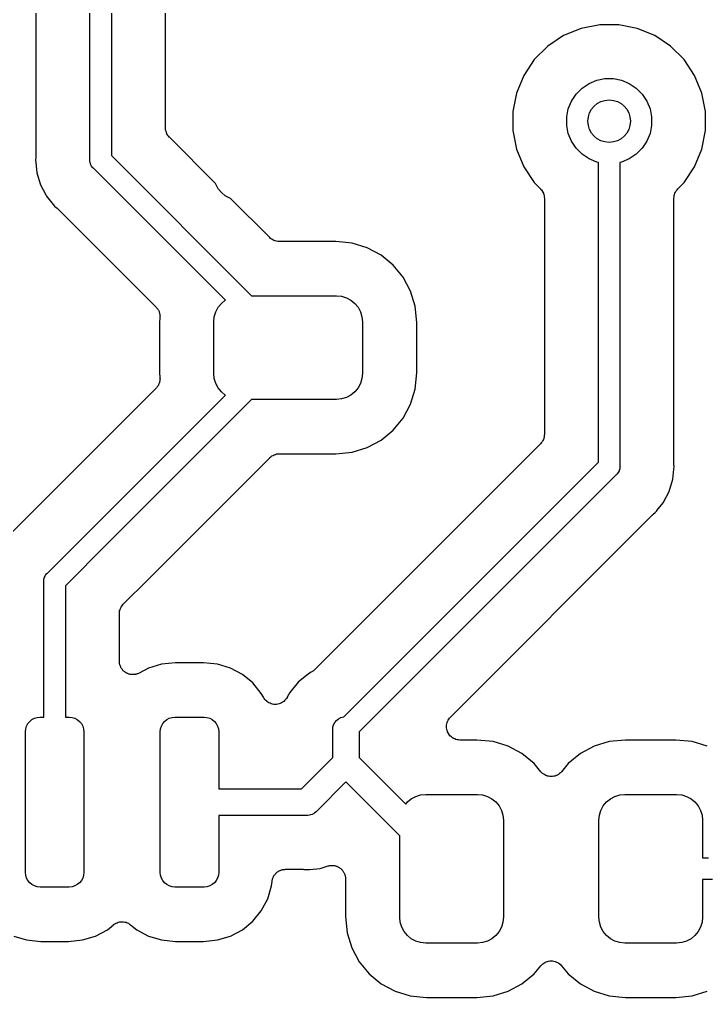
# Model space of a CAD drawing. Extents: x 1.79 to 9.66, y -5.89 to -1.5.
# Drawn here: x 5.8974 to 6.1521, y -2.223 to -1.8607 of the extents above; entities that cross this region are included whole.
import ezdxf

# ---------------------------------------------------------------- set-up
doc = ezdxf.new("R2010")
doc.units = 0
doc.header["$MEASUREMENT"] = 0
doc.layers.add('BLACK', color=7, linetype='CONTINUOUS')

msp = doc.modelspace()

# ---------------------------------------------------------------- linework, layer by layer
at = {"layer": 'BLACK', "linetype": 'CONTINUOUS'}
for p, q in [((5.9235, -1.91251), (5.9235, -1.77396)), ((5.9315, -1.7725), (5.9315, -1.91105)), ((5.9515, -1.9007), (5.9515, -1.77372)), ((5.9035, -1.78431), (5.9035, -1.91128)), ((6.10557, -1.86393), (6.09907, -1.86662)), ((6.11248, -1.86255), (6.10557, -1.86393)), ((6.11952, -1.86255), (6.11248, -1.86255)), ((6.12643, -1.86393), (6.11952, -1.86255)), ((6.13293, -1.86662), (6.12643, -1.86393)), ((6.09907, -1.86662), (6.09321, -1.87053)), ((6.13879, -1.87053), (6.13293, -1.86662)), ((6.09321, -1.87053), (6.08823, -1.87551)), ((6.14377, -1.87551), (6.13879, -1.87053)), ((6.08823, -1.87551), (6.08432, -1.88137)), ((6.14768, -1.88137), (6.14377, -1.87551)), ((6.08432, -1.88137), (6.08163, -1.88787)), ((6.10854, -1.88434), (6.11141, -1.88316)), ((6.11141, -1.88316), (6.11445, -1.88255)), ((6.11445, -1.88255), (6.11755, -1.88255)), ((6.11755, -1.88255), (6.12059, -1.88316)), ((6.12059, -1.88316), (6.12346, -1.88434)), ((6.15037, -1.88787), (6.14768, -1.88137)), ((6.10377, -1.88826), (6.10596, -1.88607)), ((6.10596, -1.88607), (6.10854, -1.88434)), ((6.12346, -1.88434), (6.12604, -1.88607)), ((6.12604, -1.88607), (6.12823, -1.88826)), ((6.08163, -1.88787), (6.08025, -1.89478)), ((6.10086, -1.89371), (6.10204, -1.89084)), ((6.10204, -1.89084), (6.10377, -1.88826)), ((6.12823, -1.88826), (6.12996, -1.89084)), ((6.12996, -1.89084), (6.13114, -1.89371)), ((6.15175, -1.89478), (6.15037, -1.88787)), ((6.08025, -1.89478), (6.08025, -1.90182)), ((6.10025, -1.89675), (6.10086, -1.89371)), ((6.13114, -1.89371), (6.13175, -1.89675)), ((6.15175, -1.90182), (6.15175, -1.89478)), ((6.10025, -1.89985), (6.10025, -1.89675)), ((6.13175, -1.89675), (6.13175, -1.89985)), ((5.95155, -1.90116), (5.9515, -1.9007)), ((5.95159, -1.90162), (5.95155, -1.90116)), ((5.95159, -1.90164), (5.95159, -1.90162)), ((5.9516, -1.90167), (5.95159, -1.90164)), ((5.95173, -1.90211), (5.9516, -1.90167)), ((5.95186, -1.90255), (5.95173, -1.90211)), ((6.08025, -1.90182), (6.08163, -1.90873)), ((6.10086, -1.90289), (6.10025, -1.89985)), ((6.13175, -1.89985), (6.13114, -1.90289)), ((6.15037, -1.90873), (6.15175, -1.90182)), ((5.95187, -1.90258), (5.95186, -1.90255)), ((5.95188, -1.9026), (5.95187, -1.90258)), ((5.95209, -1.90301), (5.95188, -1.9026)), ((5.95231, -1.90342), (5.95209, -1.90301)), ((5.95232, -1.90344), (5.95231, -1.90342)), ((5.95234, -1.90346), (5.95232, -1.90344)), ((5.95263, -1.90382), (5.95234, -1.90346)), ((5.95292, -1.90418), (5.95263, -1.90382)), ((5.95295, -1.90422), (5.95292, -1.90418)), ((5.95296, -1.90423), (5.95295, -1.90422)), ((5.95295, -1.90422), (5.95295, -1.90422)), ((5.95295, -1.90422), (5.95295, -1.90422)), ((5.97008, -1.92134), (5.95296, -1.90423)), ((6.10204, -1.90576), (6.10086, -1.90289)), ((6.10377, -1.90834), (6.10204, -1.90576)), ((6.12996, -1.90576), (6.12823, -1.90834)), ((6.13114, -1.90289), (6.12996, -1.90576)), ((6.08163, -1.90873), (6.08432, -1.91523)), ((6.10596, -1.91053), (6.10377, -1.90834)), ((6.12823, -1.90834), (6.12604, -1.91053)), ((6.14768, -1.91523), (6.15037, -1.90873)), ((5.90348, -1.91178), (5.90338, -1.91271)), ((5.90338, -1.91271), (5.90348, -1.91364)), ((5.9035, -1.91135), (5.90348, -1.91156)), ((5.90348, -1.91156), (5.90348, -1.91178)), ((5.9035, -1.91128), (5.9035, -1.91135)), ((5.92348, -1.91271), (5.9235, -1.91251)), ((5.9235, -1.91291), (5.92348, -1.91271)), ((5.92353, -1.91323), (5.9235, -1.91291)), ((5.9235, -1.91291), (5.9235, -1.91291)), ((5.9315, -1.91105), (5.98346, -1.96302)), ((6.10854, -1.91226), (6.10596, -1.91053)), ((6.11141, -1.91344), (6.10854, -1.91226)), ((6.12346, -1.91226), (6.12059, -1.91344)), ((6.12604, -1.91053), (6.12346, -1.91226)), ((5.90348, -1.91364), (5.90348, -1.91364)), ((5.90348, -1.91364), (5.90385, -1.91741)), ((5.92356, -1.91349), (5.92353, -1.91323)), ((5.92376, -1.91415), (5.92356, -1.91349)), ((5.92379, -1.91425), (5.92376, -1.91415)), ((5.92416, -1.91494), (5.92379, -1.91425)), ((5.92466, -1.91555), (5.92416, -1.91494)), ((5.92481, -1.91568), (5.92466, -1.91555)), ((5.97375, -1.96461), (5.92481, -1.91568)), ((6.08432, -1.91523), (6.08823, -1.92109)), ((6.112, -1.91356), (6.11141, -1.91344)), ((6.112, -2.02464), (6.112, -1.91356)), ((6.12059, -1.91344), (6.12, -1.91356)), ((6.12, -1.91356), (6.12, -2.0261)), ((6.14377, -1.92109), (6.14768, -1.91523)), ((5.90385, -1.91741), (5.90522, -1.92194)), ((5.90522, -1.92194), (5.9072, -1.92564)), ((5.97017, -1.92166), (5.97008, -1.92134)), ((5.97106, -1.92332), (5.97017, -1.92166)), ((5.97225, -1.92477), (5.97106, -1.92332)), ((6.08823, -1.92109), (6.09054, -1.92339)), ((6.09054, -1.92339), (6.09055, -1.9234)), ((6.09055, -1.9234), (6.09055, -1.9234)), ((6.09055, -1.9234), (6.09055, -1.9234)), ((6.09055, -1.9234), (6.09058, -1.92344)), ((6.09058, -1.92344), (6.09087, -1.9238)), ((6.09087, -1.9238), (6.09116, -1.92416)), ((6.14087, -1.9241), (6.14117, -1.92375)), ((6.14117, -1.92375), (6.14146, -1.92339)), ((6.14146, -1.92339), (6.14377, -1.92109)), ((5.9072, -1.92564), (5.90745, -1.92611)), ((5.90745, -1.92611), (5.90797, -1.92674)), ((5.90797, -1.92674), (5.90797, -1.92674)), ((5.90797, -1.92674), (5.91045, -1.92976)), ((5.97371, -1.92597), (5.97225, -1.92477)), ((5.97537, -1.92685), (5.97371, -1.92597)), ((5.97568, -1.92695), (5.97537, -1.92685)), ((5.99016, -1.94143), (5.97568, -1.92695)), ((6.09116, -1.92416), (6.09118, -1.92418)), ((6.09118, -1.92418), (6.09119, -1.9242)), ((6.09119, -1.9242), (6.09141, -1.92461)), ((6.09141, -1.92461), (6.09162, -1.92502)), ((6.09162, -1.92502), (6.09163, -1.92505)), ((6.09163, -1.92505), (6.09164, -1.92507)), ((6.09164, -1.92507), (6.09177, -1.92551)), ((6.09177, -1.92551), (6.0919, -1.92596)), ((6.0919, -1.92596), (6.09191, -1.92598)), ((6.09191, -1.92598), (6.09191, -1.92601)), ((6.09191, -1.92601), (6.09195, -1.92647)), ((6.09195, -1.92647), (6.092, -1.92693)), ((6.092, -1.92693), (6.092, -2.01429)), ((6.14, -1.92686), (6.14005, -1.9264)), ((6.14, -1.92691), (6.14, -1.92686)), ((6.14, -1.92693), (6.14, -1.92691)), ((6.14, -1.92691), (6.14, -1.92691)), ((6.14, -1.92691), (6.14, -1.92691)), ((6.14, -2.02488), (6.14, -1.92693)), ((6.14005, -1.9264), (6.1401, -1.92594)), ((6.1401, -1.92594), (6.14011, -1.92591)), ((6.14011, -1.92589), (6.14025, -1.92545)), ((6.14011, -1.92591), (6.14011, -1.92589)), ((6.14025, -1.92545), (6.14038, -1.925)), ((6.14038, -1.925), (6.1404, -1.92498)), ((6.1404, -1.92496), (6.14063, -1.92455)), ((6.1404, -1.92498), (6.1404, -1.92496)), ((6.14063, -1.92455), (6.14085, -1.92414)), ((6.14085, -1.92414), (6.14086, -1.92412)), ((6.14086, -1.92412), (6.14087, -1.9241)), ((5.91045, -1.92976), (5.91117, -1.93036)), ((5.91117, -1.93036), (5.91123, -1.9304)), ((5.91123, -1.9304), (5.91137, -1.93055)), ((5.91137, -1.93055), (5.91154, -1.93069)), ((5.91154, -1.93069), (5.94804, -1.96719)), ((5.99052, -1.94173), (5.99016, -1.94143)), ((5.99087, -1.94202), (5.99052, -1.94173)), ((5.9909, -1.94203), (5.99087, -1.94202)), ((5.99092, -1.94205), (5.9909, -1.94203)), ((5.99132, -1.94227), (5.99092, -1.94205)), ((5.99173, -1.94249), (5.99132, -1.94227)), ((5.99175, -1.9425), (5.99173, -1.94249)), ((5.99178, -1.94251), (5.99175, -1.9425)), ((5.99222, -1.94265), (5.99178, -1.94251)), ((5.99266, -1.94279), (5.99222, -1.94265)), ((5.99268, -1.94279), (5.99266, -1.94279)), ((5.99271, -1.9428), (5.99268, -1.94279)), ((5.99317, -1.94284), (5.99271, -1.9428)), ((5.99363, -1.9429), (5.99317, -1.94284)), ((5.99368, -1.9429), (5.99363, -1.9429)), ((5.9937, -1.9429), (5.99368, -1.9429)), ((5.99368, -1.9429), (5.99368, -1.9429)), ((5.99368, -1.9429), (5.99368, -1.9429)), ((6.01472, -1.9429), (5.9937, -1.9429)), ((6.02076, -1.94349), (6.01472, -1.9429)), ((6.02633, -1.94518), (6.02076, -1.94349)), ((6.03146, -1.94792), (6.02633, -1.94518)), ((6.03596, -1.95162), (6.03146, -1.94792)), ((6.03965, -1.95612), (6.03596, -1.95162)), ((6.0424, -1.96125), (6.03965, -1.95612)), ((5.98346, -1.96302), (6.01496, -1.96302)), ((6.01496, -1.96302), (6.01683, -1.9632)), ((6.01683, -1.9632), (6.01863, -1.96375)), ((6.01863, -1.96375), (6.02029, -1.96463)), ((6.04409, -1.96682), (6.0424, -1.96125)), ((5.94804, -1.96719), (5.94809, -1.96724)), ((5.94809, -1.96724), (5.94823, -1.96741)), ((5.94823, -1.96741), (5.94838, -1.96757)), ((5.97017, -1.96894), (5.97106, -1.96728)), ((5.97106, -1.96728), (5.97225, -1.96583)), ((5.97225, -1.96583), (5.97371, -1.96463)), ((5.97371, -1.96463), (5.97375, -1.96461)), ((6.02029, -1.96463), (6.02175, -1.96583)), ((6.02175, -1.96583), (6.02294, -1.96728)), ((6.02294, -1.96728), (6.02383, -1.96894)), ((6.04468, -1.97286), (6.04409, -1.96682)), ((5.94838, -1.96757), (5.94853, -1.96779)), ((5.94853, -1.96779), (5.9487, -1.968)), ((5.9487, -1.968), (5.9488, -1.9682)), ((5.9488, -1.9682), (5.94892, -1.96838)), ((5.94892, -1.96838), (5.94902, -1.96863)), ((5.94902, -1.96863), (5.94915, -1.96887)), ((5.94915, -1.96887), (5.94921, -1.96908)), ((5.94921, -1.96908), (5.94929, -1.96928)), ((5.94929, -1.96928), (5.94935, -1.96955)), ((5.94935, -1.96955), (5.94942, -1.96981)), ((5.94942, -1.96981), (5.94944, -1.97003)), ((5.94944, -1.97003), (5.94948, -1.97024)), ((5.94948, -1.97024), (5.94948, -1.97051)), ((5.94948, -1.97051), (5.94951, -1.97078)), ((5.94951, -1.97078), (5.94948, -1.971)), ((5.94948, -1.971), (5.94948, -1.97122)), ((5.96944, -1.97261), (5.96963, -1.97074)), ((5.96963, -1.97074), (5.97017, -1.96894)), ((6.02383, -1.96894), (6.02437, -1.97074)), ((6.02437, -1.97074), (6.02456, -1.97261)), ((5.94948, -1.97122), (5.94932, -1.97286)), ((5.94932, -1.97286), (5.94932, -1.99156)), ((5.96944, -1.99181), (5.96944, -1.97261)), ((6.02456, -1.97261), (6.02456, -1.99181)), ((6.04468, -1.99156), (6.04468, -1.97286)), ((5.94932, -1.99156), (5.94948, -1.9932)), ((5.96963, -1.99368), (5.96944, -1.99181)), ((6.02456, -1.99181), (6.02437, -1.99368)), ((6.04409, -1.9976), (6.04468, -1.99156)), ((5.94876, -1.99628), (5.94866, -1.99647)), ((5.94889, -1.9961), (5.94876, -1.99628)), ((5.94899, -1.99585), (5.94889, -1.9961)), ((5.94912, -1.99561), (5.94899, -1.99585)), ((5.94919, -1.9954), (5.94912, -1.99561)), ((5.94927, -1.9952), (5.94919, -1.9954)), ((5.94933, -1.99494), (5.94927, -1.9952)), ((5.94941, -1.99468), (5.94933, -1.99494)), ((5.94943, -1.99446), (5.94941, -1.99468)), ((5.94947, -1.99425), (5.94943, -1.99446)), ((5.94948, -1.99398), (5.94947, -1.99425)), ((5.94948, -1.9932), (5.94949, -1.99327)), ((5.94951, -1.99371), (5.94948, -1.99398)), ((5.94949, -1.99327), (5.94949, -1.99349)), ((5.94949, -1.99349), (5.94951, -1.99371)), ((5.97017, -1.99548), (5.96963, -1.99368)), ((5.97106, -1.99714), (5.97017, -1.99548)), ((6.02383, -1.99548), (6.02294, -1.99714)), ((6.02437, -1.99368), (6.02383, -1.99548)), ((5.94804, -1.99723), (5.91114, -2.03413)), ((5.92442, -2.04914), (5.97375, -1.99981)), ((5.94818, -1.99706), (5.94804, -1.99723)), ((5.94834, -1.9969), (5.94818, -1.99706)), ((5.94849, -1.99668), (5.94834, -1.9969)), ((5.94866, -1.99647), (5.94849, -1.99668)), ((5.97225, -1.99859), (5.97106, -1.99714)), ((5.97371, -1.99979), (5.97225, -1.99859)), ((5.97375, -1.99981), (5.97371, -1.99979)), ((6.02029, -1.99979), (6.01863, -2.00067)), ((6.02175, -1.99859), (6.02029, -1.99979)), ((6.02294, -1.99714), (6.02175, -1.99859)), ((6.0424, -2.00317), (6.04409, -1.9976)), ((5.98346, -2.0014), (5.93007, -2.05479)), ((6.01496, -2.0014), (5.98346, -2.0014)), ((6.01683, -2.00122), (6.01496, -2.0014)), ((6.01863, -2.00067), (6.01683, -2.00122)), ((6.03965, -2.0083), (6.0424, -2.00317)), ((6.03596, -2.0128), (6.03965, -2.0083)), ((6.03146, -2.01649), (6.03596, -2.0128)), ((6.092, -2.01436), (6.09195, -2.01482)), ((6.092, -2.01429), (6.092, -2.0143)), ((6.092, -2.0143), (6.092, -2.01431)), ((6.092, -2.01431), (6.092, -2.01431)), ((6.092, -2.01431), (6.092, -2.01436)), ((6.09054, -2.01782), (6.00676, -2.1016)), ((6.02633, -2.01924), (6.03146, -2.01649)), ((6.09083, -2.01747), (6.09054, -2.01782)), ((6.09113, -2.01711), (6.09083, -2.01747)), ((6.09114, -2.01709), (6.09113, -2.01711)), ((6.09115, -2.01707), (6.09114, -2.01709)), ((6.09137, -2.01666), (6.09115, -2.01707)), ((6.0916, -2.01626), (6.09137, -2.01666)), ((6.09162, -2.01621), (6.0916, -2.01623)), ((6.0916, -2.01623), (6.0916, -2.01626)), ((6.09175, -2.01577), (6.09162, -2.01621)), ((6.09189, -2.01533), (6.09175, -2.01577)), ((6.0919, -2.01528), (6.09189, -2.0153)), ((6.09189, -2.0153), (6.09189, -2.01533)), ((6.09195, -2.01482), (6.0919, -2.01528)), ((5.99184, -2.02188), (5.99229, -2.02175)), ((5.99229, -2.02175), (5.99273, -2.02162)), ((5.99273, -2.02162), (5.99275, -2.02162)), ((5.99275, -2.02162), (5.99278, -2.02161)), ((5.99278, -2.02161), (5.99324, -2.02157)), ((5.99324, -2.02157), (5.9937, -2.02152)), ((5.9937, -2.02152), (6.01472, -2.02152)), ((6.01472, -2.02152), (6.02076, -2.02093)), ((6.02076, -2.02093), (6.02633, -2.01924)), ((5.94508, -2.06807), (5.99016, -2.02299)), ((5.99016, -2.02299), (5.99017, -2.02298)), ((5.99017, -2.02298), (5.99018, -2.02298)), ((5.99018, -2.02297), (5.99021, -2.02294)), ((5.99018, -2.02298), (5.99018, -2.02297)), ((5.99021, -2.02294), (5.99057, -2.02265)), ((5.99057, -2.02265), (5.99093, -2.02236)), ((5.99093, -2.02236), (5.99095, -2.02235)), ((5.99095, -2.02235), (5.99098, -2.02233)), ((5.99098, -2.02233), (5.99139, -2.02212)), ((5.99139, -2.02212), (5.99179, -2.0219)), ((5.99179, -2.0219), (5.99182, -2.02189)), ((5.99182, -2.02189), (5.99184, -2.02188)), ((6.01765, -2.11899), (6.112, -2.02464)), ((6.14002, -2.02509), (6.14, -2.02488)), ((6.14002, -2.0253), (6.14002, -2.02509)), ((6.14002, -2.02537), (6.14002, -2.0253)), ((6.14012, -2.0263), (6.14002, -2.02537)), ((6.11934, -2.02853), (6.11884, -2.02914)), ((6.11971, -2.02784), (6.11934, -2.02853)), ((6.11975, -2.02772), (6.11971, -2.02784)), ((6.11994, -2.02708), (6.11975, -2.02772)), ((6.11996, -2.02686), (6.11994, -2.02708)), ((6.12, -2.0265), (6.11996, -2.02686)), ((6.12, -2.0261), (6.12002, -2.0263)), ((6.12002, -2.0263), (6.12, -2.0265)), ((6.12, -2.0265), (6.12, -2.0265)), ((6.13965, -2.031), (6.14002, -2.02723)), ((6.14002, -2.02723), (6.14012, -2.0263)), ((6.14002, -2.02723), (6.14002, -2.02723)), ((6.11869, -2.02927), (6.02336, -2.12459)), ((6.11884, -2.02914), (6.11869, -2.02927)), ((6.13828, -2.03553), (6.13965, -2.031)), ((5.91114, -2.03413), (5.89447, -2.0508)), ((5.91114, -2.03413), (5.91114, -2.03413)), ((6.13605, -2.0397), (6.13828, -2.03553)), ((6.13365, -2.04262), (6.13605, -2.0397)), ((6.13233, -2.04395), (6.13305, -2.04335)), ((6.13305, -2.04335), (6.13365, -2.04263)), ((6.13365, -2.04263), (6.13365, -2.04262)), ((6.05716, -2.11908), (6.13196, -2.04428)), ((6.13196, -2.04428), (6.13201, -2.04423)), ((6.13201, -2.04423), (6.13218, -2.0441)), ((6.13218, -2.0441), (6.13233, -2.04395)), ((5.90774, -2.06581), (5.92442, -2.04914)), ((5.92442, -2.04914), (5.92442, -2.04914)), ((5.93007, -2.05479), (5.91443, -2.07043)), ((5.93007, -2.05479), (5.93007, -2.05479)), ((5.90641, -2.06878), (5.90649, -2.06799)), ((5.90643, -2.06897), (5.90641, -2.06878)), ((5.90649, -2.06799), (5.90672, -2.06724)), ((5.90672, -2.06724), (5.9069, -2.0669)), ((5.9069, -2.0669), (5.90709, -2.06654)), ((5.90709, -2.06654), (5.90759, -2.06593)), ((5.90759, -2.06593), (5.90774, -2.06581)), ((5.9359, -2.07725), (5.94508, -2.06807)), ((5.94508, -2.06807), (5.94508, -2.06807)), ((5.90643, -2.11909), (5.90643, -2.06897)), ((5.91443, -2.07043), (5.91443, -2.11909)), ((5.93454, -2.07975), (5.93468, -2.07931)), ((5.93468, -2.07931), (5.93482, -2.07887)), ((5.93482, -2.07887), (5.93483, -2.07884)), ((5.93483, -2.07884), (5.93484, -2.07882)), ((5.93484, -2.07882), (5.93506, -2.07841)), ((5.93506, -2.07841), (5.93528, -2.07801)), ((5.93528, -2.07801), (5.93529, -2.07799)), ((5.93529, -2.07799), (5.93531, -2.07796)), ((5.93531, -2.07796), (5.9356, -2.07761)), ((5.9356, -2.07761), (5.9359, -2.07725)), ((5.93443, -2.08072), (5.93449, -2.08026)), ((5.93443, -2.08077), (5.93443, -2.08072)), ((5.93443, -2.08079), (5.93443, -2.08077)), ((5.93443, -2.08077), (5.93443, -2.08077)), ((5.93443, -2.08077), (5.93443, -2.08077)), ((5.93443, -2.09838), (5.93443, -2.08079)), ((5.93449, -2.08026), (5.93453, -2.0798)), ((5.93453, -2.0798), (5.93454, -2.07978)), ((5.93454, -2.07978), (5.93454, -2.07975)), ((5.93446, -2.09861), (5.93443, -2.09838)), ((5.93445, -2.09885), (5.93446, -2.09861)), ((5.9345, -2.0991), (5.93445, -2.09885)), ((5.93453, -2.09935), (5.9345, -2.0991)), ((5.9346, -2.09958), (5.93453, -2.09935)), ((5.93464, -2.09981), (5.9346, -2.09958)), ((5.93474, -2.10004), (5.93464, -2.09981)), ((5.93481, -2.10029), (5.93474, -2.10004)), ((5.93492, -2.10049), (5.93481, -2.10029)), ((5.93501, -2.10071), (5.93492, -2.10049)), ((5.93515, -2.10092), (5.93501, -2.10071)), ((5.93527, -2.10115), (5.93515, -2.10092)), ((5.93542, -2.10133), (5.93527, -2.10115)), ((5.93554, -2.10152), (5.93542, -2.10133)), ((5.94526, -2.10094), (5.94179, -2.10279)), ((5.95004, -2.09949), (5.94526, -2.10094)), ((5.95527, -2.09897), (5.95004, -2.09949)), ((5.9656, -2.09897), (5.95527, -2.09897)), ((5.97082, -2.09949), (5.9656, -2.09897)), ((5.97561, -2.10094), (5.97082, -2.09949)), ((5.98002, -2.1033), (5.97561, -2.10094)), ((5.93572, -2.10171), (5.93554, -2.10152)), ((5.93589, -2.10191), (5.93572, -2.10171)), ((5.93606, -2.10205), (5.93589, -2.10191)), ((5.93623, -2.10222), (5.93606, -2.10205)), ((5.93644, -2.10236), (5.93623, -2.10222)), ((5.93664, -2.10253), (5.93644, -2.10236)), ((5.93684, -2.10264), (5.93664, -2.10253)), ((5.93703, -2.10277), (5.93684, -2.10264)), ((5.93727, -2.10287), (5.93703, -2.10277)), ((5.9375, -2.10299), (5.93727, -2.10287)), ((5.93772, -2.10306), (5.9375, -2.10299)), ((5.93793, -2.10315), (5.93772, -2.10306)), ((5.93818, -2.10321), (5.93793, -2.10315)), ((5.93843, -2.10328), (5.93818, -2.10321)), ((5.93866, -2.10331), (5.93843, -2.10328)), ((5.93889, -2.10335), (5.93866, -2.10331)), ((5.93914, -2.10336), (5.93889, -2.10335)), ((5.9394, -2.10338), (5.93914, -2.10336)), ((5.93963, -2.10336), (5.9394, -2.10338)), ((5.93986, -2.10336), (5.93963, -2.10336)), ((5.94011, -2.10332), (5.93986, -2.10336)), ((5.94037, -2.10329), (5.94011, -2.10332)), ((5.94059, -2.10323), (5.94037, -2.10329)), ((5.94082, -2.10319), (5.94059, -2.10323)), ((5.94106, -2.10309), (5.94082, -2.10319)), ((5.94131, -2.10302), (5.94106, -2.10309)), ((5.94151, -2.10291), (5.94131, -2.10302)), ((5.94173, -2.10283), (5.94151, -2.10291)), ((5.94179, -2.10279), (5.94173, -2.10283)), ((5.98388, -2.10647), (5.98002, -2.1033)), ((6.00453, -2.10304), (6.00073, -2.10615)), ((6.00558, -2.10248), (6.00453, -2.10304)), ((6.00575, -2.10236), (6.00558, -2.10248)), ((6.00594, -2.10226), (6.00575, -2.10236)), ((6.00616, -2.10209), (6.00594, -2.10226)), ((6.00639, -2.10193), (6.00616, -2.10209)), ((6.00654, -2.10178), (6.00639, -2.10193)), ((6.00671, -2.10165), (6.00654, -2.10178)), ((6.00676, -2.1016), (6.00671, -2.10165)), ((5.98706, -2.11034), (5.98388, -2.10647)), ((6.00073, -2.10615), (5.99762, -2.10995)), ((5.98782, -2.11177), (5.98706, -2.11034)), ((5.98809, -2.11217), (5.98782, -2.11177)), ((5.98835, -2.11257), (5.98809, -2.11217)), ((5.99634, -2.11223), (5.99607, -2.11262)), ((5.99661, -2.11183), (5.99634, -2.11223)), ((5.99662, -2.11181), (5.99661, -2.11183)), ((5.99664, -2.11177), (5.99662, -2.11181)), ((5.99662, -2.11181), (5.99662, -2.11181)), ((5.99662, -2.11181), (5.99662, -2.11181)), ((5.99762, -2.10995), (5.99664, -2.11177)), ((5.98836, -2.11257), (5.98835, -2.11257)), ((5.98837, -2.11258), (5.98836, -2.11257)), ((5.9887, -2.11292), (5.98837, -2.11258)), ((5.98904, -2.11326), (5.9887, -2.11292)), ((5.98905, -2.11327), (5.98904, -2.11326)), ((5.98906, -2.11327), (5.98905, -2.11327)), ((5.98945, -2.11354), (5.98906, -2.11327)), ((5.98985, -2.11381), (5.98945, -2.11354)), ((5.98986, -2.11381), (5.98985, -2.11381)), ((5.98987, -2.11382), (5.98986, -2.11381)), ((5.99031, -2.114), (5.98987, -2.11382)), ((5.99075, -2.11419), (5.99031, -2.114)), ((5.99076, -2.11419), (5.99075, -2.11419)), ((5.99077, -2.11419), (5.99076, -2.11419)), ((5.99124, -2.11429), (5.99077, -2.11419)), ((5.9917, -2.11439), (5.99124, -2.11429)), ((5.99171, -2.11439), (5.9917, -2.11439)), ((5.99172, -2.11439), (5.99171, -2.11439)), ((5.9922, -2.11439), (5.99172, -2.11439)), ((5.99268, -2.11439), (5.9922, -2.11439)), ((5.99269, -2.11439), (5.99268, -2.11439)), ((5.9927, -2.11439), (5.99269, -2.11439)), ((5.99317, -2.1143), (5.9927, -2.11439)), ((5.99364, -2.11421), (5.99317, -2.1143)), ((5.99365, -2.11421), (5.99364, -2.11421)), ((5.99366, -2.11421), (5.99365, -2.11421)), ((5.9941, -2.11403), (5.99366, -2.11421)), ((5.99454, -2.11385), (5.9941, -2.11403)), ((5.99455, -2.11384), (5.99454, -2.11385)), ((5.99456, -2.11384), (5.99455, -2.11384)), ((5.99496, -2.11358), (5.99456, -2.11384)), ((5.99536, -2.11332), (5.99496, -2.11358)), ((5.99537, -2.11331), (5.99536, -2.11332)), ((5.99538, -2.1133), (5.99537, -2.11331)), ((5.99571, -2.11297), (5.99538, -2.1133)), ((5.99606, -2.11264), (5.99571, -2.11297)), ((5.99607, -2.11262), (5.99606, -2.11263)), ((5.99606, -2.11263), (5.99606, -2.11264)), ((5.90201, -2.12001), (5.90295, -2.11951)), ((5.90295, -2.11951), (5.90396, -2.1192)), ((5.90396, -2.1192), (5.90502, -2.11909)), ((5.90502, -2.11909), (5.90643, -2.11909)), ((5.91443, -2.11909), (5.91585, -2.11909)), ((5.91585, -2.11909), (5.9169, -2.1192)), ((5.9169, -2.1192), (5.91792, -2.11951)), ((5.91792, -2.11951), (5.91885, -2.12001)), ((5.95201, -2.12001), (5.95295, -2.11951)), ((5.95295, -2.11951), (5.95396, -2.1192)), ((5.95396, -2.1192), (5.95502, -2.11909)), ((5.95502, -2.11909), (5.96585, -2.11909)), ((5.96585, -2.11909), (5.9669, -2.1192)), ((5.9669, -2.1192), (5.96792, -2.11951)), ((5.96792, -2.11951), (5.96885, -2.12001)), ((6.01569, -2.11975), (6.01655, -2.11929)), ((6.01655, -2.11929), (6.01748, -2.11901)), ((6.01748, -2.11901), (6.01765, -2.11899)), ((6.05655, -2.11982), (6.05685, -2.11945)), ((6.05685, -2.11945), (6.05716, -2.11908)), ((5.89971, -2.12345), (5.90002, -2.12244)), ((5.90002, -2.12244), (5.90052, -2.1215)), ((5.90052, -2.1215), (5.90119, -2.12068)), ((5.90119, -2.12068), (5.90201, -2.12001)), ((5.91885, -2.12001), (5.91967, -2.12068)), ((5.91967, -2.12068), (5.92035, -2.1215)), ((5.92035, -2.1215), (5.92085, -2.12244)), ((5.92085, -2.12244), (5.92116, -2.12345)), ((5.94971, -2.12345), (5.95002, -2.12244)), ((5.95002, -2.12244), (5.95052, -2.1215)), ((5.95052, -2.1215), (5.95119, -2.12068)), ((5.95119, -2.12068), (5.95201, -2.12001)), ((5.96885, -2.12001), (5.96967, -2.12068)), ((5.96967, -2.12068), (5.97035, -2.1215)), ((5.97035, -2.1215), (5.97085, -2.12244)), ((5.97085, -2.12244), (5.97116, -2.12345)), ((6.01352, -2.12362), (6.01359, -2.12289)), ((6.01359, -2.12289), (6.01387, -2.12197)), ((6.01387, -2.12197), (6.01433, -2.12111)), ((6.01433, -2.12111), (6.01494, -2.12036)), ((6.01494, -2.12036), (6.01569, -2.11975)), ((6.05569, -2.12259), (6.05574, -2.12211)), ((6.05569, -2.1226), (6.05569, -2.12259)), ((6.05569, -2.12259), (6.05569, -2.12259)), ((6.05574, -2.12308), (6.05569, -2.1226)), ((6.05574, -2.12211), (6.05579, -2.12163)), ((6.05578, -2.12356), (6.05574, -2.12308)), ((6.05579, -2.12161), (6.05594, -2.12115)), ((6.05579, -2.12162), (6.05579, -2.12161)), ((6.05579, -2.12163), (6.05579, -2.12162)), ((6.05594, -2.12115), (6.05608, -2.1207)), ((6.05608, -2.12068), (6.05631, -2.12025)), ((6.05608, -2.12069), (6.05608, -2.12068)), ((6.05608, -2.1207), (6.05608, -2.12069)), ((6.05631, -2.12025), (6.05654, -2.11984)), ((6.05654, -2.11983), (6.05655, -2.11982)), ((6.05654, -2.11984), (6.05654, -2.11983)), ((5.89961, -2.12451), (5.89971, -2.12345)), ((5.89961, -2.17667), (5.89961, -2.12451)), ((5.92116, -2.12345), (5.92126, -2.12451)), ((5.92126, -2.12451), (5.92126, -2.17667)), ((5.94961, -2.12451), (5.94971, -2.12345)), ((5.94961, -2.17667), (5.94961, -2.12451)), ((5.97116, -2.12345), (5.97126, -2.12451)), ((5.97126, -2.12451), (5.97126, -2.14567)), ((6.01352, -2.13411), (6.01352, -2.12362)), ((6.02336, -2.12459), (6.02336, -2.13411)), ((6.05578, -2.12357), (6.05578, -2.12356)), ((6.05592, -2.12404), (6.05578, -2.12357)), ((6.05578, -2.12357), (6.05578, -2.12357)), ((6.05606, -2.12449), (6.05592, -2.12404)), ((6.05606, -2.1245), (6.05606, -2.12449)), ((6.05606, -2.12451), (6.05606, -2.1245)), ((6.05629, -2.12494), (6.05606, -2.12451)), ((6.05651, -2.12536), (6.05629, -2.12494)), ((6.05652, -2.12537), (6.05651, -2.12536)), ((6.05651, -2.12536), (6.05651, -2.12536)), ((6.05682, -2.12575), (6.05652, -2.12537)), ((6.05712, -2.12612), (6.05682, -2.12575)), ((6.05713, -2.12612), (6.05712, -2.12612)), ((6.05713, -2.12613), (6.05713, -2.12612)), ((6.0575, -2.12644), (6.05713, -2.12613)), ((6.05787, -2.12675), (6.0575, -2.12644)), ((6.05788, -2.12676), (6.05787, -2.12675)), ((6.05787, -2.12675), (6.05787, -2.12675)), ((6.0583, -2.12699), (6.05788, -2.12676)), ((6.05872, -2.12722), (6.0583, -2.12699)), ((6.05873, -2.12722), (6.05872, -2.12722)), ((6.05874, -2.12722), (6.05873, -2.12722)), ((6.05919, -2.12737), (6.05874, -2.12722)), ((6.05965, -2.12751), (6.05919, -2.12737)), ((6.05966, -2.12751), (6.05965, -2.12751)), ((6.05967, -2.12751), (6.05966, -2.12751)), ((6.06014, -2.12757), (6.05967, -2.12751)), ((6.06062, -2.12762), (6.06014, -2.12757)), ((6.06064, -2.12762), (6.06062, -2.12762)), ((6.06069, -2.12762), (6.06064, -2.12762)), ((6.06064, -2.12762), (6.06064, -2.12762)), ((6.06064, -2.12762), (6.06064, -2.12762)), ((6.06694, -2.12762), (6.06069, -2.12762)), ((6.07298, -2.12821), (6.06694, -2.12762)), ((6.07855, -2.1299), (6.07298, -2.12821)), ((6.08368, -2.13265), (6.07855, -2.1299)), ((6.11045, -2.1299), (6.10532, -2.13265)), ((6.11602, -2.12821), (6.11045, -2.1299)), ((6.12206, -2.12762), (6.11602, -2.12821)), ((6.14076, -2.12762), (6.12206, -2.12762)), ((6.1468, -2.12821), (6.14076, -2.12762)), ((6.15237, -2.1299), (6.1468, -2.12821)), ((6.08818, -2.13634), (6.08368, -2.13265)), ((6.10532, -2.13265), (6.10082, -2.13634)), ((6.00196, -2.14567), (6.01352, -2.13411)), ((6.02336, -2.13411), (6.04057, -2.15132)), ((6.09063, -2.13933), (6.08818, -2.13634)), ((6.10082, -2.13634), (6.09837, -2.13933)), ((6.09097, -2.13966), (6.09063, -2.13933)), ((6.0913, -2.14), (6.09097, -2.13966)), ((6.09131, -2.14001), (6.0913, -2.14)), ((6.09132, -2.14002), (6.09131, -2.14001)), ((6.09172, -2.14028), (6.09132, -2.14002)), ((6.09211, -2.14055), (6.09172, -2.14028)), ((6.09212, -2.14055), (6.09211, -2.14055)), ((6.09214, -2.14056), (6.09212, -2.14055)), ((6.09257, -2.14074), (6.09214, -2.14056)), ((6.09301, -2.14093), (6.09257, -2.14074)), ((6.09302, -2.14093), (6.09301, -2.14093)), ((6.09304, -2.14094), (6.09302, -2.14093)), ((6.0935, -2.14103), (6.09304, -2.14094)), ((6.09396, -2.14113), (6.0935, -2.14103)), ((6.09398, -2.14113), (6.09396, -2.14113)), ((6.09399, -2.14113), (6.09398, -2.14113)), ((6.09446, -2.14113), (6.09399, -2.14113)), ((6.09494, -2.14114), (6.09446, -2.14113)), ((6.09495, -2.14113), (6.09494, -2.14114)), ((6.09497, -2.14113), (6.09495, -2.14113)), ((6.09543, -2.14104), (6.09497, -2.14113)), ((6.0959, -2.14096), (6.09543, -2.14104)), ((6.09591, -2.14095), (6.0959, -2.14096)), ((6.09593, -2.14095), (6.09591, -2.14095)), ((6.09637, -2.14077), (6.09593, -2.14095)), ((6.0968, -2.14059), (6.09637, -2.14077)), ((6.09682, -2.14059), (6.0968, -2.14059)), ((6.09683, -2.14058), (6.09682, -2.14059)), ((6.09722, -2.14032), (6.09683, -2.14058)), ((6.09762, -2.14006), (6.09722, -2.14032)), ((6.09763, -2.14005), (6.09762, -2.14006)), ((6.09764, -2.14004), (6.09763, -2.14005)), ((6.09798, -2.13971), (6.09764, -2.14004)), ((6.09832, -2.13938), (6.09798, -2.13971)), ((6.09834, -2.13936), (6.09832, -2.13938)), ((6.09837, -2.13933), (6.09834, -2.13936)), ((6.09834, -2.13936), (6.09834, -2.13936)), ((6.09834, -2.13936), (6.09834, -2.13936)), ((6.01844, -2.14311), (6.00765, -2.1539)), ((6.0384, -2.16307), (6.01844, -2.14311)), ((5.97126, -2.14567), (6.00196, -2.14567)), ((6.04266, -2.14936), (6.04432, -2.14847)), ((6.04432, -2.14847), (6.04612, -2.14793)), ((6.04612, -2.14793), (6.04799, -2.14774)), ((6.04799, -2.14774), (6.06719, -2.14774)), ((6.06719, -2.14774), (6.06906, -2.14793)), ((6.06906, -2.14793), (6.07086, -2.14847)), ((6.07086, -2.14847), (6.07252, -2.14936)), ((6.11648, -2.14936), (6.11814, -2.14847)), ((6.11814, -2.14847), (6.11994, -2.14793)), ((6.11994, -2.14793), (6.12181, -2.14774)), ((6.12181, -2.14774), (6.14101, -2.14774)), ((6.14101, -2.14774), (6.14288, -2.14793)), ((6.14288, -2.14793), (6.14468, -2.14847)), ((6.14468, -2.14847), (6.14634, -2.14936)), ((6.04057, -2.15132), (6.04121, -2.15055)), ((6.04121, -2.15055), (6.04266, -2.14936)), ((6.07252, -2.14936), (6.07397, -2.15055)), ((6.07397, -2.15055), (6.07517, -2.15201)), ((6.07517, -2.15201), (6.07605, -2.15367)), ((6.11295, -2.15367), (6.11383, -2.15201)), ((6.11383, -2.15201), (6.11503, -2.15055)), ((6.11503, -2.15055), (6.11648, -2.14936)), ((6.14634, -2.14936), (6.14779, -2.15055)), ((6.14779, -2.15055), (6.14899, -2.15201)), ((6.14899, -2.15201), (6.14987, -2.15367)), ((6.00376, -2.15551), (5.97126, -2.15551)), ((5.97126, -2.15551), (5.97126, -2.17667)), ((6.004, -2.15554), (6.00376, -2.15551)), ((6.00424, -2.15551), (6.004, -2.15554)), ((6.00497, -2.15544), (6.00424, -2.15551)), ((6.00424, -2.15551), (6.00424, -2.15551)), ((6.00589, -2.15516), (6.00497, -2.15544)), ((6.00675, -2.1547), (6.00589, -2.15516)), ((6.0075, -2.15409), (6.00675, -2.1547)), ((6.00765, -2.1539), (6.0075, -2.15409)), ((6.07605, -2.15367), (6.0766, -2.15547)), ((6.0766, -2.15547), (6.07678, -2.15734)), ((6.11222, -2.15734), (6.1124, -2.15547)), ((6.1124, -2.15547), (6.11295, -2.15367)), ((6.14987, -2.15367), (6.15042, -2.15547)), ((6.15042, -2.15547), (6.1506, -2.15734)), ((6.07678, -2.15734), (6.07678, -2.19326)), ((6.11222, -2.19326), (6.11222, -2.15734)), ((6.1506, -2.15734), (6.1506, -2.1713)), ((6.0384, -2.19326), (6.0384, -2.16307)), ((6.1506, -2.1713), (6.15288, -2.1713)), ((5.89971, -2.17773), (5.89961, -2.17667)), ((5.92126, -2.17667), (5.92116, -2.17773)), ((5.94971, -2.17773), (5.94961, -2.17667)), ((5.97126, -2.17667), (5.97116, -2.17773)), ((5.99186, -2.17772), (5.99203, -2.17751)), ((5.99203, -2.17751), (5.99217, -2.1773)), ((5.99217, -2.1773), (5.99234, -2.17714)), ((5.99234, -2.17714), (5.99248, -2.17696)), ((5.99248, -2.17696), (5.99268, -2.1768)), ((5.99268, -2.1768), (5.99287, -2.17661)), ((5.99287, -2.17661), (5.99306, -2.17649)), ((5.99306, -2.17649), (5.99324, -2.17635)), ((5.99324, -2.17635), (5.99347, -2.17622)), ((5.99347, -2.17622), (5.99369, -2.17608)), ((5.99369, -2.17608), (5.9939, -2.176)), ((5.9939, -2.176), (5.9941, -2.17589)), ((5.9941, -2.17589), (5.99435, -2.17581)), ((5.99435, -2.17581), (5.99459, -2.17571)), ((5.99459, -2.17571), (5.99482, -2.17567)), ((5.99482, -2.17567), (5.99503, -2.17561)), ((5.99503, -2.17561), (5.99529, -2.17558)), ((5.99529, -2.17558), (5.99555, -2.17553)), ((5.99555, -2.17553), (5.99578, -2.17553)), ((5.99578, -2.17553), (5.996, -2.17551)), ((5.996, -2.17551), (6.00253, -2.17551)), ((6.00253, -2.17551), (6.0026, -2.17551)), ((6.0026, -2.17551), (6.00281, -2.17554)), ((6.00281, -2.17554), (6.00302, -2.17554)), ((6.00302, -2.17554), (6.004, -2.17563)), ((6.004, -2.17563), (6.00498, -2.17554)), ((6.00498, -2.17554), (6.00499, -2.17554)), ((6.00499, -2.17554), (6.00889, -2.17515)), ((6.00889, -2.17515), (6.01183, -2.17426)), ((6.01183, -2.17426), (6.01189, -2.17424)), ((6.01189, -2.17424), (6.01212, -2.1742)), ((6.01212, -2.1742), (6.01234, -2.17413)), ((6.01234, -2.17413), (6.0126, -2.17411)), ((6.0126, -2.17411), (6.01285, -2.17406)), ((6.01285, -2.17406), (6.01308, -2.17407)), ((6.01308, -2.17407), (6.01331, -2.17404)), ((6.01331, -2.17404), (6.01357, -2.17407)), ((6.01357, -2.17407), (6.01383, -2.17407)), ((6.01383, -2.17407), (6.01405, -2.17412)), ((6.01405, -2.17412), (6.01428, -2.17415)), ((6.01428, -2.17415), (6.01453, -2.17422)), ((6.01453, -2.17422), (6.01478, -2.17428)), ((6.01478, -2.17428), (6.01499, -2.17437)), ((6.01499, -2.17437), (6.01521, -2.17444)), ((6.01521, -2.17444), (6.01544, -2.17456)), ((6.01544, -2.17456), (6.01568, -2.17466)), ((6.01568, -2.17466), (6.01587, -2.17479)), ((6.01587, -2.17479), (6.01607, -2.1749)), ((6.01607, -2.1749), (6.01627, -2.17506)), ((6.01627, -2.17506), (6.01649, -2.17521)), ((6.01649, -2.17521), (6.01665, -2.17537)), ((6.01665, -2.17537), (6.01682, -2.17552)), ((6.01682, -2.17552), (6.01699, -2.17572)), ((6.01699, -2.17572), (6.01717, -2.17591)), ((6.01717, -2.17591), (6.0173, -2.1761)), ((6.0173, -2.1761), (6.01744, -2.17628)), ((6.01744, -2.17628), (6.01756, -2.17651)), ((6.01756, -2.17651), (6.0177, -2.17672)), ((6.0177, -2.17672), (6.01779, -2.17694)), ((6.01779, -2.17694), (6.0179, -2.17714)), ((6.0179, -2.17714), (6.01797, -2.17739)), ((6.01797, -2.17739), (6.01807, -2.17763)), ((5.90002, -2.17874), (5.89971, -2.17773)), ((5.90052, -2.17968), (5.90002, -2.17874)), ((5.90119, -2.1805), (5.90052, -2.17968)), ((5.90201, -2.18117), (5.90119, -2.1805)), ((5.90295, -2.18167), (5.90201, -2.18117)), ((5.91885, -2.18117), (5.91792, -2.18167)), ((5.91967, -2.1805), (5.91885, -2.18117)), ((5.92035, -2.17968), (5.91967, -2.1805)), ((5.92085, -2.17874), (5.92035, -2.17968)), ((5.92116, -2.17773), (5.92085, -2.17874)), ((5.95002, -2.17874), (5.94971, -2.17773)), ((5.95052, -2.17968), (5.95002, -2.17874)), ((5.95119, -2.1805), (5.95052, -2.17968)), ((5.95201, -2.18117), (5.95119, -2.1805)), ((5.95295, -2.18167), (5.95201, -2.18117)), ((5.96885, -2.18117), (5.96792, -2.18167)), ((5.96967, -2.1805), (5.96885, -2.18117)), ((5.97035, -2.17968), (5.96967, -2.1805)), ((5.97085, -2.17874), (5.97035, -2.17968)), ((5.97116, -2.17773), (5.97085, -2.17874)), ((5.99087, -2.18165), (5.99103, -2.18002)), ((5.99103, -2.17995), (5.99108, -2.17973)), ((5.99103, -2.18002), (5.99103, -2.17995)), ((5.99108, -2.17973), (5.9911, -2.17951)), ((5.9911, -2.17951), (5.99118, -2.17926)), ((5.99118, -2.17926), (5.99124, -2.179)), ((5.99124, -2.179), (5.99133, -2.17879)), ((5.99133, -2.17879), (5.99139, -2.17857)), ((5.99139, -2.17857), (5.99152, -2.17834)), ((5.99152, -2.17834), (5.99162, -2.1781)), ((5.99162, -2.1781), (5.99175, -2.17791)), ((5.99175, -2.17791), (5.99186, -2.17772)), ((6.01807, -2.17763), (6.01811, -2.17785)), ((6.01811, -2.17785), (6.01818, -2.17807)), ((6.01818, -2.17807), (6.01821, -2.17833)), ((6.01821, -2.17833), (6.01826, -2.17858)), ((6.01826, -2.17858), (6.01825, -2.17882)), ((6.01825, -2.17882), (6.01828, -2.17904)), ((6.01828, -2.17904), (6.01828, -2.19302)), ((6.15434, -2.1793), (6.1506, -2.1793)), ((6.1506, -2.1793), (6.1506, -2.19326)), ((5.90396, -2.18198), (5.90295, -2.18167)), ((5.90502, -2.18209), (5.90396, -2.18198)), ((5.91585, -2.18209), (5.90502, -2.18209)), ((5.9169, -2.18198), (5.91585, -2.18209)), ((5.91792, -2.18167), (5.9169, -2.18198)), ((5.95396, -2.18198), (5.95295, -2.18167)), ((5.95502, -2.18209), (5.95396, -2.18198)), ((5.96585, -2.18209), (5.95502, -2.18209)), ((5.9669, -2.18198), (5.96585, -2.18209)), ((5.96792, -2.18167), (5.9669, -2.18198)), ((5.98941, -2.18644), (5.99087, -2.18165)), ((5.98706, -2.19085), (5.98941, -2.18644)), ((5.98388, -2.19471), (5.98706, -2.19085)), ((5.93271, -2.19574), (5.9331, -2.19549)), ((5.9331, -2.19549), (5.93312, -2.19548)), ((5.93312, -2.19548), (5.93313, -2.19547)), ((5.93313, -2.19547), (5.93357, -2.1953)), ((5.93357, -2.1953), (5.934, -2.19512)), ((5.934, -2.19512), (5.93402, -2.19511)), ((5.93402, -2.19511), (5.93404, -2.19511)), ((5.93404, -2.19511), (5.9345, -2.19502)), ((5.9345, -2.19502), (5.93496, -2.19493)), ((5.93496, -2.19493), (5.93498, -2.19493)), ((5.93498, -2.19493), (5.935, -2.19493)), ((5.935, -2.19493), (5.93546, -2.19493)), ((5.93546, -2.19493), (5.93594, -2.19493)), ((5.93594, -2.19493), (5.93596, -2.19494)), ((5.93596, -2.19494), (5.93598, -2.19494)), ((5.93598, -2.19494), (5.93643, -2.19503)), ((5.93643, -2.19503), (5.93689, -2.19513)), ((5.93689, -2.19513), (5.93691, -2.19513)), ((5.93691, -2.19513), (5.93693, -2.19514)), ((5.93693, -2.19514), (5.93736, -2.19532)), ((5.93736, -2.19532), (5.93779, -2.1955)), ((5.93779, -2.1955), (5.93781, -2.19551)), ((5.93781, -2.19551), (5.93783, -2.19552)), ((5.93783, -2.19552), (5.93821, -2.19578)), ((5.98002, -2.19788), (5.98388, -2.19471)), ((6.01828, -2.19302), (6.01887, -2.19906)), ((6.03858, -2.19513), (6.0384, -2.19326)), ((6.03913, -2.19693), (6.03858, -2.19513)), ((6.0766, -2.19513), (6.07605, -2.19693)), ((6.07678, -2.19326), (6.0766, -2.19513)), ((6.1124, -2.19513), (6.11222, -2.19326)), ((6.11295, -2.19693), (6.1124, -2.19513)), ((6.15042, -2.19513), (6.14987, -2.19693)), ((6.1506, -2.19326), (6.15042, -2.19513)), ((5.92561, -2.20024), (5.93002, -2.19788)), ((5.93002, -2.19788), (5.93226, -2.19604)), ((5.93226, -2.19604), (5.93228, -2.19603)), ((5.93228, -2.19603), (5.93228, -2.19602)), ((5.93228, -2.19602), (5.93229, -2.19602)), ((5.93229, -2.19602), (5.93232, -2.196)), ((5.93232, -2.196), (5.93271, -2.19574)), ((5.93821, -2.19578), (5.93861, -2.19604)), ((5.93861, -2.19604), (5.94085, -2.19788)), ((5.94085, -2.19788), (5.94526, -2.20024)), ((5.97561, -2.20024), (5.98002, -2.19788)), ((6.01887, -2.19906), (6.02056, -2.20463)), ((6.04001, -2.19859), (6.03913, -2.19693)), ((6.04121, -2.20005), (6.04001, -2.19859)), ((6.07517, -2.19859), (6.07397, -2.20005)), ((6.07605, -2.19693), (6.07517, -2.19859)), ((6.11383, -2.19859), (6.11295, -2.19693)), ((6.11503, -2.20005), (6.11383, -2.19859)), ((6.14899, -2.19859), (6.14779, -2.20005)), ((6.14987, -2.19693), (6.14899, -2.19859)), ((5.89526, -2.20024), (5.90004, -2.20169)), ((5.90004, -2.20169), (5.90527, -2.20221)), ((5.90527, -2.20221), (5.9156, -2.20221)), ((5.9156, -2.20221), (5.92082, -2.20169)), ((5.92082, -2.20169), (5.92561, -2.20024)), ((5.94526, -2.20024), (5.95004, -2.20169)), ((5.95004, -2.20169), (5.95527, -2.20221)), ((5.95527, -2.20221), (5.9656, -2.20221)), ((5.9656, -2.20221), (5.97082, -2.20169)), ((5.97082, -2.20169), (5.97561, -2.20024)), ((6.04266, -2.20124), (6.04121, -2.20005)), ((6.04432, -2.20213), (6.04266, -2.20124)), ((6.04612, -2.20267), (6.04432, -2.20213)), ((6.04799, -2.20286), (6.04612, -2.20267)), ((6.06719, -2.20286), (6.04799, -2.20286)), ((6.06906, -2.20267), (6.06719, -2.20286)), ((6.07086, -2.20213), (6.06906, -2.20267)), ((6.07252, -2.20124), (6.07086, -2.20213)), ((6.07397, -2.20005), (6.07252, -2.20124)), ((6.11648, -2.20124), (6.11503, -2.20005)), ((6.11814, -2.20213), (6.11648, -2.20124)), ((6.11994, -2.20267), (6.11814, -2.20213)), ((6.12181, -2.20286), (6.11994, -2.20267)), ((6.14101, -2.20286), (6.12181, -2.20286)), ((6.14288, -2.20267), (6.14101, -2.20286)), ((6.14468, -2.20213), (6.14288, -2.20267)), ((6.14634, -2.20124), (6.14468, -2.20213)), ((6.14779, -2.20005), (6.14634, -2.20124)), ((6.02056, -2.20463), (6.02331, -2.20976)), ((6.02331, -2.20976), (6.027, -2.21426)), ((6.09178, -2.21028), (6.09217, -2.21002)), ((6.09217, -2.21002), (6.09218, -2.21001)), ((6.09218, -2.21001), (6.0922, -2.21001)), ((6.0922, -2.21001), (6.09263, -2.20983)), ((6.09263, -2.20983), (6.09307, -2.20965)), ((6.09307, -2.20965), (6.09309, -2.20965)), ((6.09309, -2.20965), (6.0931, -2.20964)), ((6.0931, -2.20964), (6.09357, -2.20956)), ((6.09357, -2.20956), (6.09403, -2.20947)), ((6.09403, -2.20947), (6.09405, -2.20947)), ((6.09405, -2.20947), (6.09406, -2.20946)), ((6.09406, -2.20946), (6.09454, -2.20947)), ((6.09454, -2.20947), (6.09501, -2.20947)), ((6.09501, -2.20947), (6.09502, -2.20947)), ((6.09502, -2.20947), (6.09504, -2.20947)), ((6.09504, -2.20947), (6.0955, -2.20957)), ((6.0955, -2.20957), (6.09596, -2.20966)), ((6.09596, -2.20966), (6.09598, -2.20967)), ((6.09598, -2.20967), (6.09599, -2.20967)), ((6.09599, -2.20967), (6.09643, -2.20986)), ((6.09643, -2.20986), (6.09686, -2.21004)), ((6.09686, -2.21004), (6.09688, -2.21005)), ((6.09688, -2.21005), (6.09689, -2.21005)), ((6.09689, -2.21005), (6.09728, -2.21032)), ((6.08818, -2.21426), (6.09063, -2.21127)), ((6.09063, -2.21127), (6.09066, -2.21124)), ((6.09066, -2.21124), (6.09068, -2.21122)), ((6.09066, -2.21124), (6.09066, -2.21124)), ((6.09066, -2.21124), (6.09066, -2.21124)), ((6.09068, -2.21122), (6.09102, -2.21089)), ((6.09102, -2.21089), (6.09136, -2.21056)), ((6.09136, -2.21056), (6.09137, -2.21055)), ((6.09137, -2.21055), (6.09138, -2.21054)), ((6.09138, -2.21054), (6.09178, -2.21028)), ((6.09728, -2.21032), (6.09768, -2.21058)), ((6.09768, -2.21058), (6.09769, -2.21059)), ((6.09769, -2.21059), (6.0977, -2.2106)), ((6.0977, -2.2106), (6.09803, -2.21094)), ((6.09803, -2.21094), (6.09837, -2.21127)), ((6.09837, -2.21127), (6.10082, -2.21426)), ((6.027, -2.21426), (6.0315, -2.21795)), ((6.08368, -2.21795), (6.08818, -2.21426)), ((6.10082, -2.21426), (6.10532, -2.21795)), ((6.0315, -2.21795), (6.03663, -2.2207)), ((6.03663, -2.2207), (6.0422, -2.22239)), ((6.07298, -2.22239), (6.07855, -2.2207)), ((6.07855, -2.2207), (6.08368, -2.21795)), ((6.10532, -2.21795), (6.11045, -2.2207)), ((6.11045, -2.2207), (6.11602, -2.22239)), ((6.1468, -2.22239), (6.15237, -2.2207)), ((6.0422, -2.22239), (6.04824, -2.22298)), ((6.04824, -2.22298), (6.06694, -2.22298)), ((6.06694, -2.22298), (6.07298, -2.22239)), ((6.11602, -2.22239), (6.12206, -2.22298)), ((6.12206, -2.22298), (6.14076, -2.22298)), ((6.14076, -2.22298), (6.1468, -2.22239))]:
    msp.add_line(p, q, dxfattribs=at)
at = {"layer": 'BLACK'}
msp.add_circle((6.116, -1.8983), 0.00787, dxfattribs=at)

doc.saveas('drawing.dxf')
